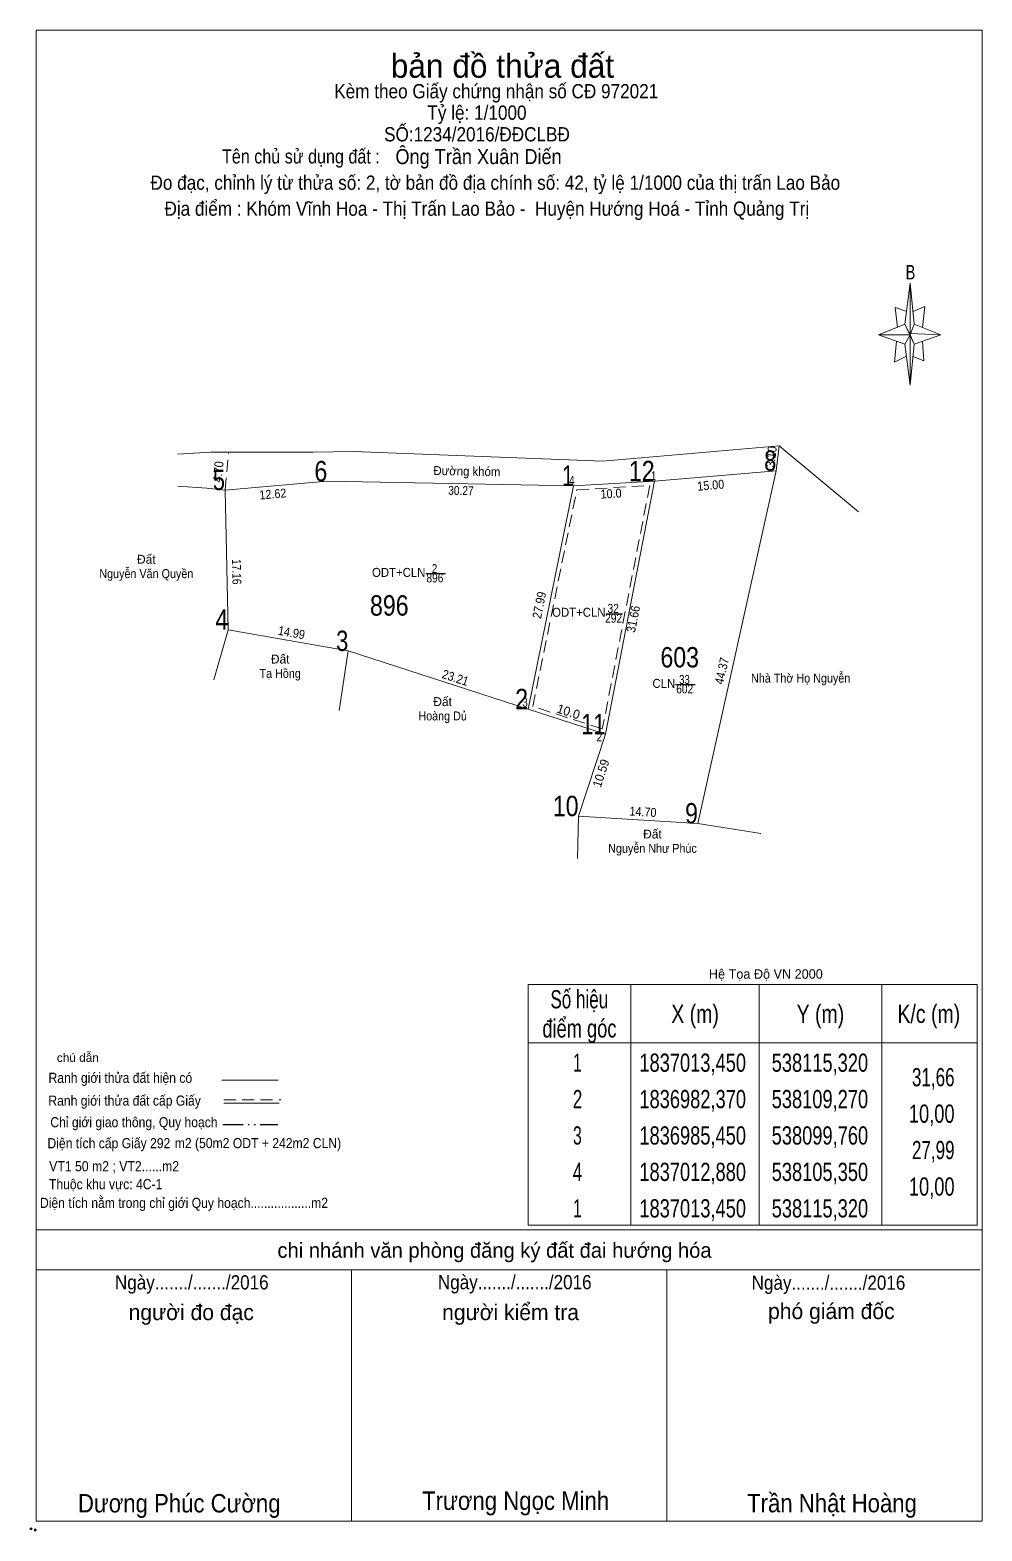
# Model space of a CAD drawing. Header units: metres. Extents: x 537312 to 538355, y 1836877 to 1837252.
# Drawn here: x 537752.1 to 537869.1, y 1837067.9 to 1837252.3 of the extents above; entities that cross this region are included whole.
import ezdxf
from ezdxf.enums import TextEntityAlignment as Align

# ---------------------------------------------------------------- set-up
doc = ezdxf.new("R2010")
doc.units = ezdxf.units.M
doc.header["$LTSCALE"] = 0.5
doc.header["$PDMODE"] = 32
doc.header["$PDSIZE"] = 0.25
for name, pattern in [('DASH_DOUBLE_DOT', [9.2, 5, -1.2, 0.3, -1.2, 0.3, -1.2]), ('DOTTED', [1.5, 0.3, -1.2]), ('MEDIUM_DASHED', [4.5, 3, -1.5])]:
    doc.linetypes.add(name, pattern=pattern)
for name, color, linetype, lineweight in [('1', 7, 'DOTTED', 13), ('5', 7, 'Continuous', 13), ('6', 7, 'Continuous', 13), ('63', 7, 'Continuous', 13)]:
    doc.layers.add(name, color=color, linetype=linetype, lineweight=lineweight)
doc.layers.add('34', color=7, linetype='Continuous')

msp = doc.modelspace()

# ---------------------------------------------------------------- linework, layer by layer
at = {"layer": '1', "linetype": 'Continuous'}
for points in [[(537843.83, 1837198.15), (537834.2, 1837154.84), (537819.53, 1837155.73), (537822.83, 1837165.79), (537828.88, 1837196.87)], [(537818.91, 1837196.3), (537813.32, 1837168.87), (537791.23, 1837176.02), (537776.47, 1837178.62), (537776.08, 1837195.78), (537788.65, 1837196.86)]]:
    msp.add_lwpolyline(points, close=True, dxfattribs=at)
at = {"layer": '5'}
for p, q in [((537859.64, 1837216.14), (537860.28, 1837221.18)), ((537860.78, 1837216.14), (537864.04, 1837214.84)), ((537859.64, 1837213.69), (537856.38, 1837214.84)), ((537860.78, 1837213.69), (537860.28, 1837208.66)), ((537861.81, 1837214.08), (537861.96, 1837211.65)), ((537861.96, 1837211.65), (537860.66, 1837212.17)), ((537775.68, 1837123.33), (537782.63, 1837123.33)), ((537775.93, 1837120.47), (537782.73, 1837120.47)), ((537752.88, 1837104.93), (537869.11, 1837104.93)), ((537752.88, 1837100.03), (537868.86, 1837100.03)), ((537752.88, 1837100.03), (537868.86, 1837100.03)), ((537752.88, 1837100.03), (537868.86, 1837100.03)), ((537791.62, 1837069.17), (537791.62, 1837100.03)), ((537830.37, 1837069.17), (537830.37, 1837100.03))]:
    msp.add_line(p, q, dxfattribs=at)
at = {"layer": '5', "linetype": 'MEDIUM_DASHED'}
msp.add_line((537775.93, 1837120.88), (537782.95, 1837120.88), dxfattribs=at)
at = {"layer": '5', "linetype": 'DASH_DOUBLE_DOT', "lineweight": 25}
msp.add_line((537775.81, 1837117.85), (537782.57, 1837117.85), dxfattribs=at)
at = {"layer": '5'}
for points in [[(537752.88, 1837252.28), (537869.11, 1837252.28), (537869.11, 1837069.17), (537752.88, 1837069.17)], [(537860.28, 1837221.18), (537860.78, 1837216.14), (537860.28, 1837214.84)], [(537860.28, 1837214.84), (537856.38, 1837214.84), (537859.64, 1837216.14), (537860.78, 1837213.69), (537864.04, 1837214.84), (537860.28, 1837214.99)], [(537860.28, 1837214.84), (537860.28, 1837208.66), (537859.64, 1837213.69)]]:
    msp.add_lwpolyline(points, close=True, dxfattribs=at)
for points in [[(537859.89, 1837217.71), (537858.45, 1837218.22), (537858.72, 1837215.76)], [(537860.66, 1837217.71), (537862.07, 1837218.34), (537861.81, 1837215.76)], [(537860.28, 1837214.84), (537859.64, 1837216.14), (537856.38, 1837214.84)], [(537858.6, 1837214.08), (537858.34, 1837211.5), (537859.73, 1837212.17)], [(537860.28, 1837214.84), (537860.78, 1837213.69), (537864.04, 1837214.84)], [(537869.11, 1837069.17), (537752.88, 1837069.17), (537752.88, 1837100.03)]]:
    msp.add_lwpolyline(points, dxfattribs=at)
for p in [(537752.24, 1837068.21), (537752.75, 1837068.07)]:
    msp.add_point(p, dxfattribs=at)
at = {"layer": '6'}
for p, q in [((537843.83, 1837198.15), (537844.2, 1837201.23)), ((537843.83, 1837198.15), (537844.2, 1837201.23)), ((537843.83, 1837198.15), (537844.2, 1837201.23)), ((537843.83, 1837198.15), (537844.2, 1837201.23)), ((537843.83, 1837198.15), (537844.2, 1837201.23)), ((537828.88, 1837196.87), (537843.83, 1837198.15)), ((537834.2, 1837154.84), (537843.83, 1837198.15)), ((537776.08, 1837195.78), (537788.65, 1837196.86)), ((537776.08, 1837195.78), (537788.65, 1837196.86)), ((537776.08, 1837195.78), (537788.65, 1837196.86)), ((537776.08, 1837195.78), (537788.65, 1837196.86)), ((537788.65, 1837196.86), (537776.08, 1837195.78)), ((537788.65, 1837196.86), (537776.08, 1837195.78)), ((537828.88, 1837196.87), (537822.83, 1837165.79)), ((537776.47, 1837178.62), (537774.7, 1837172.46)), ((537791.23, 1837176.02), (537790.1, 1837168.69)), ((537819.41, 1837150.54), (537819.53, 1837155.73)), ((537819.53, 1837155.73), (537834.2, 1837154.84)), ((537841.92, 1837153.62), (537834.2, 1837154.84))]:
    msp.add_line(p, q, dxfattribs=at)
at = {"layer": '6', "linetype": 'MEDIUM_DASHED'}
msp.add_line((537776.08, 1837195.78), (537776.52, 1837200.45), dxfattribs=at)
at = {"layer": '6', "lineweight": 25}
for p, q in [((537800.75, 1837185.52), (537803.18, 1837185.52)), ((537822.92, 1837180.57), (537824.92, 1837180.57)), ((537831.45, 1837171.89), (537833.88, 1837171.89))]:
    msp.add_line(p, q, dxfattribs=at)
at = {"layer": '6'}
for points in [[(537844.2, 1837201.23), (537822.5, 1837199.34), (537791.87, 1837200.53)], [(537844.2, 1837201.23), (537822.5, 1837199.34), (537791.87, 1837200.53)], [(537844.2, 1837201.23), (537822.5, 1837199.34), (537791.87, 1837200.53)], [(537844.2, 1837201.23), (537822.5, 1837199.34), (537791.87, 1837200.53)], [(537844.2, 1837201.23), (537822.5, 1837199.34), (537791.87, 1837200.53)], [(537843.83, 1837198.15), (537844.2, 1837201.23), (537853.94, 1837193.09)], [(537770.25, 1837200.19), (537774.32, 1837200.45), (537786.91, 1837200.44), (537791.87, 1837200.53)], [(537776.08, 1837195.78), (537773.84, 1837196.03), (537770.27, 1837196.28)], [(537776.08, 1837195.78), (537776.47, 1837178.62), (537791.23, 1837176.02)], [(537828.88, 1837196.87), (537818.91, 1837196.3), (537788.65, 1837196.86)], [(537818.91, 1837196.3), (537813.32, 1837168.87), (537791.23, 1837176.02)], [(537813.32, 1837168.87), (537822.83, 1837165.79), (537819.53, 1837155.73)]]:
    msp.add_lwpolyline(points, dxfattribs=at)
at = {"layer": '6', "linetype": 'MEDIUM_DASHED'}
msp.add_lwpolyline([(537828.27, 1837196.33), (537822.45, 1837166.44), (537813.9, 1837169.21), (537819.32, 1837195.82)], close=True, dxfattribs=at)
at = {"layer": '63'}
for p, q in [((537825.95, 1837135.04), (537825.95, 1837105.51)), ((537841.74, 1837135.04), (537841.74, 1837105.51)), ((537856.78, 1837135.04), (537856.78, 1837105.51)), ((537813.32, 1837127.88), (537868.51, 1837127.88))]:
    msp.add_line(p, q, dxfattribs=at)
msp.add_lwpolyline([(537813.32, 1837135.04), (537868.51, 1837135.04), (537868.51, 1837105.51), (537813.32, 1837105.51)], close=True, dxfattribs=at)

# ---------------------------------------------------------------- texts
at = {"layer": '1', "width": 0.85}
for s, p in [('896', (537796.27, 1837180.36)), ('603', (537831.96, 1837174))]:
    msp.add_text(s, height=2.5, dxfattribs=at).set_placement(p, align=Align.CENTER)
at = {"layer": '34', "width": 0.9}
msp.add_text(' Ông Trần Xuân Diến', height=1.85, dxfattribs=at).set_placement((537796.41, 1837235.81))
at = {"layer": '5'}
for s, height, p in [('bản đồ thửa đất', 2.905, (537810.175, 1837246.42)), ('Hệ Tọa Độ VN 2000', 1.162, (537842.545, 1837135.77)), ('chi nhánh văn phòng đăng ký đất đai hướng hóa', 1.85, (537809.2, 1837101.5)), ('người đo đạc', 1.937, (537771.93, 1837093.84)), ('người kiểm tra', 1.937, (537811.175, 1837093.84)), ('phó giám đốc', 1.937, (537850.595, 1837093.97))]:
    msp.add_text(s, height=height, dxfattribs=at).set_placement(p, align=Align.CENTER)
for s, height, width, p in [('Kèm theo Giấy chứng nhận số CĐ 972021', 1.75, 0.9, (537809.415, 1837243.89)), ('Tỷ lệ: 1/1000', 1.752, 0.9, (537807.045, 1837241.26)), ('SỐ:1234/2016/ĐĐCLBĐ', 1.75, 0.9, (537807.045, 1837238.6)), ('Tên chủ sử dụng đất :', 1.743, 0.85, (537785.405, 1837235.89)), ('Đo đạc, chỉnh lý từ thửa số: 2, tờ bản đồ địa chính số: 42, tỷ lệ 1/1000 của thị trấn Lao Bảo', 1.75, 0.9, (537809.3, 1837232.66)), ('Địa điểm : Khóm Vĩnh Hoa - Thị Trấn Lao Bảo -  Huyện Hướng Hoá - Tỉnh Quảng Trị ', 1.75, 0.9, (537808.55, 1837229.47)), ('B', 1.779, 0.75, (537860.32, 1837221.65)), ('chú dẫn', 1.033, 1.05, (537757.995, 1837125.56)), ('Ranh giới thửa đất hiện có ', 1.24, 0.9, (537763.425, 1837122.98)), ('Ranh giới thửa đất cấp Giấy', 1.24, 0.9, (537763.74, 1837120.18)), ('Chỉ giới giao thông, Quy hoạch', 1.24, 0.9, (537764.89, 1837117.53)), ('Diện tích cấp Giấy 292', 1.24, 0.9, (537761.81, 1837114.95)), ('m2 (50m2 ODT + 242m2 CLN)', 1.24, 0.9, (537780.13, 1837114.96)), ('VT1 50 m2 ; VT2......m2', 1.25, 0.9, (537762.455, 1837112.12)), ('Thuộc khu vực: 4C-1', 1.24, 0.9, (537761.41, 1837109.92)), ('Diện tích nằm trong chỉ giới Quy hoạch..................m2', 1.24, 0.9, (537771.04, 1837107.62)), ('Ngày......./......./2016', 1.743, 0.9, (537771.995, 1837097.61)), ('Ngày......./......./2016', 1.743, 0.9, (537811.685, 1837097.63)), ('Ngày......./......./2016', 1.743, 0.9, (537850.245, 1837097.57)), ('Dương Phúc Cường', 2.26, 0.9, (537770.46, 1837070.22)), ('Trương Ngọc Minh', 2.264, 0.9, (537811.8, 1837070.53)), ('Trần Nhật Hoàng', 2.26, 0.9, (537850.675, 1837070.24))]:
    msp.add_text(s, height=height, dxfattribs=dict(at, width=width)).set_placement(p, align=Align.CENTER)
at = {"layer": '6'}
for s, rotation, width, p in [('3.10', 83.15, 0.9, (537843.7549, 1837199.8194)), ('4.70', 84.618, 0.9, (537775.7909, 1837197.9734)), ('Đường khóm', 358.943, 0.95, (537805.7949, 1837197.5504)), ('15.00', 4.912, 0.9, (537835.8179, 1837195.8308)), ('12.62', 4.911, 0.9, (537782.0079, 1837194.7507)), ('30.27', 358.943, 0.85, (537805.0649, 1837195.1708)), ('10.0', 3.272, 0.9, (537823.5536, 1837194.8022)), ('17.16', 271.302, 0.85, (537776.9665, 1837185.7325)), ('27.99', 78.481, 0.9, (537815.2393, 1837181.5452)), ('31.66', 78.985, 0.9, (537826.7851, 1837179.8399)), ('14.99', 350.01, 0.9, (537784.1596, 1837177.7377)), ('44.37', 77.464, 0.9, (537837.6681, 1837173.4556)), ('23.21', 342.061, 0.9, (537804.2256, 1837172.2137)), ('10.59', 71.839, 0.95, (537822.8023, 1837160.8436)), ('14.70', 356.528, 0.9, (537827.4167, 1837155.7213))]:
    msp.add_text(s, height=1.1, rotation=rotation, dxfattribs=dict(at, width=width)).set_placement(p, align=Align.CENTER)
for s, width, p in [(' 4', 0.85, (537819.05, 1837196.41)), (' 1', 0.75, (537829.06, 1837196.98)), ('ODT+CLN', 0.95, (537800.71, 1837185.12)), ('ODT+CLN', 0.95, (537822.84, 1837180.22)), ('CLN', 0.95, (537831.41, 1837171.49)), (' 3', 0.8, (537813.28, 1837169.17)), (' 2', 0.85, (537822.43, 1837164.92))]:
    msp.add_text(s, height=1.1, dxfattribs=dict(at, width=width)).set_placement(p, align=Align.RIGHT)
for p in [(537766.41, 1837186.73), (537782.86, 1837174.48), (537802.82, 1837169.25), (537828.61, 1837152.99)]:
    msp.add_text('Đất', height=1.1, dxfattribs=at).set_placement(p, align=Align.CENTER)
for s, width, p in [('Nguyễn Văn Quyền', 0.9, (537766.41, 1837184.97)), ('2', 0.8, (537801.835, 1837185.6)), ('896', 0.85, (537801.875, 1837184.44)), ('292', 0.85, (537823.835, 1837179.49)), ('32', 0.85, (537823.785, 1837180.7)), ('Tạ Hồng', 0.9, (537782.855, 1837172.72)), ('33', 0.8, (537832.545, 1837171.97)), ('Nhà Thờ Họ Nguyễn', 0.9, (537846.825, 1837172.14)), ('602', 0.85, (537832.575, 1837170.81)), ('Hoàng Dủ', 0.9, (537802.825, 1837167.49)), ('Nguyễn Như Phúc', 0.9, (537828.615, 1837151.23))]:
    msp.add_text(s, height=1.1, dxfattribs=dict(at, width=width)).set_placement(p, align=Align.CENTER)
msp.add_text('10.0', height=1.1, rotation=342.061, dxfattribs=at).set_placement((537818.1206, 1837168.046), align=Align.CENTER)
at = {"layer": '63'}
for s, height, width, p in [(' 8', 2.5, 0.8, (537843.83, 1837198.15)), (' 6', 2.5, 0.85, (537788.65, 1837196.86)), (' 1', 2.5, 0.75, (537818.91, 1837196.3)), (' 12', 2.5, 0.85, (537828.88, 1837196.87)), (' 5', 2.5, 0.8, (537776.08, 1837195.78)), (' 4', 2.5, 0.85, (537776.47, 1837178.62)), (' 3', 2.5, 0.8, (537791.23, 1837176.02)), (' 2', 2.5, 0.85, (537813.32, 1837168.87)), (' 11', 2.5, 0.8, (537822.83, 1837165.79)), (' 10', 2.5, 0.85, (537819.53, 1837155.73)), (' 9', 2.5, 0.85, (537834.2, 1837154.84)), ('31,66', 2.237, 0.7, (537865.74, 1837122.56)), ('10,00', 2.237, 0.75, (537865.74, 1837118.08)), ('27,99', 2.237, 0.7, (537865.74, 1837113.61)), ('10,00', 2.237, 0.75, (537865.74, 1837109.13))]:
    msp.add_text(s, height=height, dxfattribs=dict(at, width=width)).set_placement(p, align=Align.RIGHT)
for s, width, p in [('Số hiệu', 0.7, (537819.62, 1837132.13)), ('X (m)', 0.8, (537833.85, 1837130.34)), ('Y (m)', 0.8, (537849.25, 1837130.34)), ('K/c (m)', 0.8, (537862.575, 1837130.34)), ('điểm góc', 0.75, (537819.635, 1837128.55)), (' 1', 0.65, (537819.115, 1837124.34)), ('1837013,450', 0.75, (537833.555, 1837124.34)), ('538115,320', 0.75, (537849.19, 1837124.34)), (' 2', 0.7, (537819.115, 1837119.87)), ('1836982,370', 0.75, (537833.555, 1837119.87)), ('538109,270', 0.75, (537849.19, 1837119.87)), (' 3', 0.65, (537819.115, 1837115.4)), ('1836985,450', 0.75, (537833.555, 1837115.4)), ('538099,760', 0.75, (537849.19, 1837115.4)), (' 4', 0.7, (537819.11, 1837110.93)), ('1837012,880', 0.75, (537833.555, 1837110.93)), ('538105,350', 0.75, (537849.19, 1837110.93)), (' 1', 0.65, (537819.115, 1837106.45)), ('1837013,450', 0.75, (537833.555, 1837106.45)), ('538115,320', 0.75, (537849.19, 1837106.45))]:
    msp.add_text(s, height=2.237, dxfattribs=dict(at, width=width)).set_placement(p, align=Align.CENTER)

doc.saveas('drawing.dxf')
